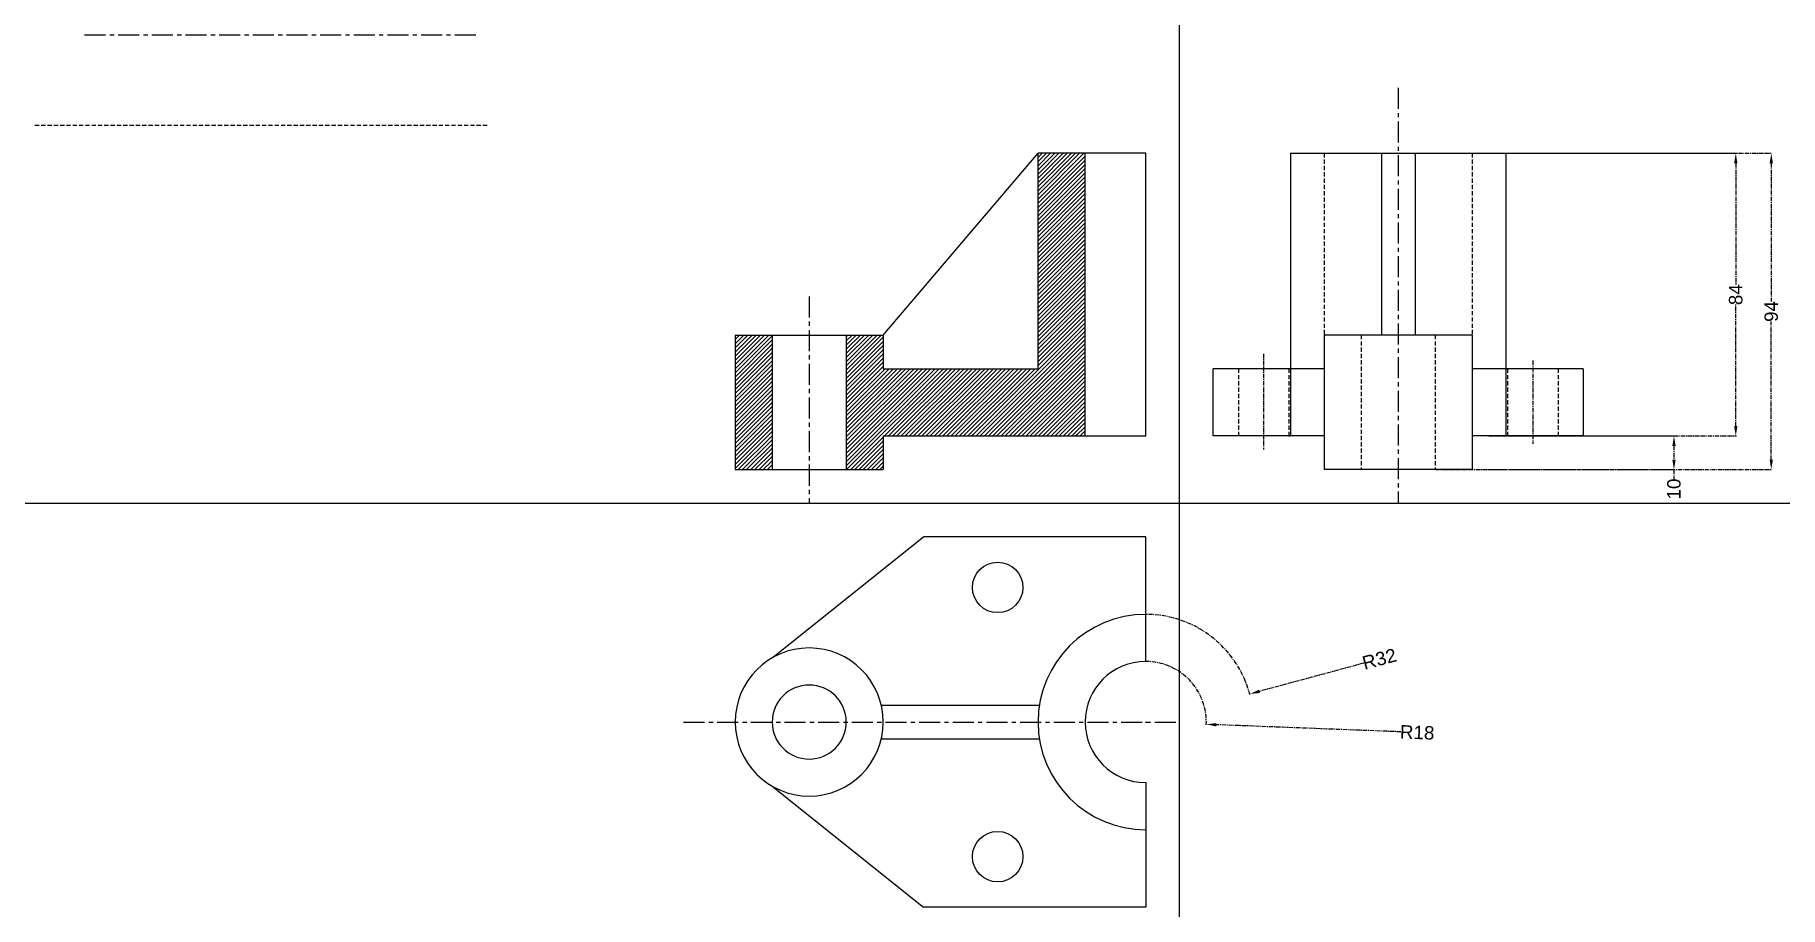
# Model space of a CAD drawing. Header units: millimetres. Extents: x -340 to 178, y -120 to 139.
import ezdxf

# ---------------------------------------------------------------- set-up
doc = ezdxf.new("R2010")
doc.units = ezdxf.units.MM
doc.header["$MEASUREMENT"] = 0
doc.linetypes.add('CENTER', pattern=[2, 1.25, -0.25, 0.25, -0.25])
doc.linetypes.add('HIDDEN', pattern=[0.375, 0.25, -0.125])
doc.styles.get("Standard").update_dxf_attribs({"font": 'arial.ttf'})
doc.dimstyles.get("Standard").update_dxf_attribs({"dimtxt": 4, "dimasz": 3, "dimexe": 0.18, "dimexo": 0.0625, "dimgap": 0.09, "dimtad": 0, "dimdec": 0, "dimzin": 0, "dimdsep": 46, "dimtxsty": 'Standard', "dimcen": 0.09, "dimclrd": 1, "dimclre": 2, "dimadec": 0, "dimazin": 0, "dimtfac": 1, "dimtdec": 0, "dimtofl": 0, "dimtmove": 0, "dimatfit": 3, "dimfxl": 1, "dimtolj": 1, "dimtzin": 0, "dimarcsym": 0})

# ---------------------------------------------------------------- blocks, each defined once
blk = doc.blocks.new('*D3')
at = {"color": 2, "linetype": 'CENTER', "lineweight": -2, "transparency": 16777216}
for p, q in [((-10.09, -65), (-9.91, -65)), ((-10, -65.09), (-10, -64.91))]:
    blk.add_line(p, q, dxfattribs=at)
at = {"color": 1, "linetype": 'CENTER', "lineweight": -2, "transparency": 16777216}
blk.add_line((65.77, -67.92), (10.98, -65.81), dxfattribs=at)
at = {"color": 2, "linetype": 'CENTER', "lineweight": -2, "transparency": 16777216}
blk.add_arc((-10, -65), 18, 357.2228, 89.8011, dxfattribs=at)
at = {"color": 1, "linetype": 'CENTER', "transparency": 16777216}
blk.add_solid([(11, -65.31), (10.97, -66.31), (7.99, -65.69)], dxfattribs=at)
at = {"layer": 'Defpoints', "color": 0, "linetype": 'CENTER', "transparency": 16777216}
for p in [(-10, -65), (7.99, -65.69)]:
    blk.add_point(p, dxfattribs=at)
at = {"color": 0, "linetype": 'CENTER', "transparency": 16777216, "insert": (70.64, -68.1), "char_height": 4, "attachment_point": 5, "rotation": 357.7957}
blk.add_mtext('\\A1;R18', dxfattribs=at)
blk = doc.blocks.new('*D4')
at = {"color": 1, "linetype": 'CENTER', "lineweight": -2, "transparency": 16777216}
blk.add_line((54.74, -47.53), (23.79, -55.88), dxfattribs=at)
at = {"color": 2, "linetype": 'CENTER', "lineweight": -2, "transparency": 16777216}
for p, q in [((-10.09, -65), (-9.91, -65)), ((-10, -65.09), (-10, -64.91))]:
    blk.add_line(p, q, dxfattribs=at)
blk.add_arc((-10, -65), 32, 14.776, 89.8881, dxfattribs=at)
at = {"color": 1, "linetype": 'CENTER', "transparency": 16777216}
blk.add_solid([(23.66, -55.4), (23.92, -56.37), (20.9, -56.66)], dxfattribs=at)
at = {"layer": 'Defpoints', "color": 0, "linetype": 'CENTER', "transparency": 16777216}
for p in [(20.9, -56.66), (-10, -65)]:
    blk.add_point(p, dxfattribs=at)
at = {"color": 0, "linetype": 'CENTER', "transparency": 16777216, "insert": (59.42, -46.27), "char_height": 4, "attachment_point": 5, "rotation": 15.0983}
blk.add_mtext('\\A1;R32', dxfattribs=at)
blk = doc.blocks.new('*D5')
at = {"color": 2, "linetype": 'CENTER', "lineweight": -2, "transparency": 16777216}
for p, q in [((91.25, 104), (165.48, 104)), ((97.06, 20), (165.48, 20))]:
    blk.add_line(p, q, dxfattribs=at)
at = {"color": 1, "linetype": 'CENTER', "lineweight": -2, "transparency": 16777216}
for p, q in [((165.3, 101), (165.3, 64.95)), ((165.3, 23), (165.3, 59.05))]:
    blk.add_line(p, q, dxfattribs=at)
at = {"color": 1, "linetype": 'CENTER', "transparency": 16777216}
for points in [[(164.8, 101), (165.8, 101), (165.3, 104)], [(164.8, 23), (165.8, 23), (165.3, 20)]]:
    blk.add_solid(points, dxfattribs=at)
at = {"layer": 'Defpoints', "color": 0, "linetype": 'CENTER', "transparency": 16777216}
for p in [(91.19, 104), (97, 20), (165.3, 20)]:
    blk.add_point(p, dxfattribs=at)
at = {"color": 0, "linetype": 'CENTER', "transparency": 16777216, "insert": (165.3, 62), "char_height": 4, "attachment_point": 5, "rotation": 90}
blk.add_mtext('\\A1;84', dxfattribs=at)
blk = doc.blocks.new('*D6')
at = {"color": 2, "linetype": 'CENTER', "lineweight": -2, "transparency": 16777216}
for p, q in [((70.06, 104), (176.02, 104)), ((76.06, 10), (176.02, 10))]:
    blk.add_line(p, q, dxfattribs=at)
at = {"color": 1, "linetype": 'CENTER', "lineweight": -2, "transparency": 16777216}
for p, q in [((175.84, 101), (175.84, 59.95)), ((175.84, 13), (175.84, 54.05))]:
    blk.add_line(p, q, dxfattribs=at)
at = {"color": 1, "linetype": 'CENTER', "transparency": 16777216}
for points in [[(175.34, 101), (176.34, 101), (175.84, 104)], [(175.34, 13), (176.34, 13), (175.84, 10)]]:
    blk.add_solid(points, dxfattribs=at)
at = {"layer": 'Defpoints', "color": 0, "linetype": 'CENTER', "transparency": 16777216}
for p in [(70, 104), (76, 10), (175.84, 10)]:
    blk.add_point(p, dxfattribs=at)
at = {"color": 0, "linetype": 'CENTER', "transparency": 16777216, "insert": (175.84, 57), "char_height": 4, "attachment_point": 5, "rotation": 90}
blk.add_mtext('\\A1;94', dxfattribs=at)
blk = doc.blocks.new('*D7')
at = {"color": 2, "linetype": 'CENTER', "lineweight": -2, "transparency": 16777216}
for p, q in [((91.93, 20), (147.12, 20)), ((91.93, 10), (147.12, 10))]:
    blk.add_line(p, q, dxfattribs=at)
at = {"color": 1, "linetype": 'CENTER', "lineweight": -2, "transparency": 16777216}
for p, q in [((146.94, 17), (146.94, 13)), ((146.94, 10), (146.94, 7))]:
    blk.add_line(p, q, dxfattribs=at)
at = {"color": 1, "linetype": 'CENTER', "transparency": 16777216}
for points in [[(146.44, 17), (147.44, 17), (146.94, 20)], [(146.44, 13), (147.44, 13), (146.94, 10)]]:
    blk.add_solid(points, dxfattribs=at)
at = {"layer": 'Defpoints', "color": 0, "linetype": 'CENTER', "transparency": 16777216}
for p in [(91.87, 20), (91.87, 10), (146.94, 10)]:
    blk.add_point(p, dxfattribs=at)
at = {"color": 0, "linetype": 'CENTER', "transparency": 16777216, "insert": (146.94, 4.24), "char_height": 4, "attachment_point": 5, "rotation": 90}
blk.add_mtext('\\A1;10', dxfattribs=at)

msp = doc.modelspace()

# ---------------------------------------------------------------- hatches: boundary and pattern name
at = {"linetype": 'CENTER'}
h = msp.add_hatch(dxfattribs=at)
h.set_pattern_fill('ANSI31', color=256, scale=7)
h.paths.add_polyline_path([(-28, 40), (-28, 104), (-42, 104), (-42, 40), (-88, 40), (-88, 50), (-99, 50), (-99, 10), (-88, 10), (-88, 20), (-28, 20)])
h.paths.add_polyline_path([(-121, 50), (-132, 50), (-132, 10), (-121, 10)])
h = msp.add_hatch(dxfattribs=at)
h.set_pattern_fill('ANSI32', color=256, scale=7)
h.paths.add_polyline_path([(-121, 50), (-132, 50), (-132, 10), (-121, 10)])

# ---------------------------------------------------------------- linework, layer by layer
at = {"linetype": 'CENTER', "ltscale": 5}
for p, q in [((-325.29, 139.19), (-209.09, 139.19)), ((65, 123.46), (65, 0)), ((-110, 61.48), (-110, 0)), ((-147.32, -65), (0, -65)), ((-147.32, -65), (0, -65))]:
    msp.add_line(p, q, dxfattribs=at)
at = {"linetype": 'HIDDEN', "ltscale": 5}
for p, q in [((-340.06, 112.32), (-205.34, 112.32)), ((43, 104), (43, 10)), ((87, 104), (87, 10)), ((54, 50), (54, 10)), ((76, 50), (76, 10)), ((17.5, 40), (17.5, 20)), ((32.5, 40), (32.5, 20)), ((97.5, 40), (97.5, 20)), ((112.5, 40), (112.5, 20))]:
    msp.add_line(p, q, dxfattribs=at)
for p, q in [((-88, 50), (-42, 104)), ((-10, 104), (-42, 104)), ((-42, 40), (-42, 104)), ((-10, 20), (-10, 104)), ((33, 104), (97, 104)), ((33, 104), (33, 20)), ((60, 104), (60, 50)), ((70, 104), (70, 50)), ((97, 104), (97, 20)), ((-132, 50), (-132, 10)), ((-132, 50), (-88, 50)), ((-88, 50), (-88, 40)), ((87, 50), (43, 50)), ((43, 50), (43, 10)), ((87, 50), (87, 10)), ((-121, 40), (-121, 20)), ((-88, 40), (-42, 40)), ((10, 20), (10, 40)), ((43, 40), (10, 40)), ((120, 40), (87, 40)), ((120, 40), (120, 20)), ((-88, 20), (-88, 10)), ((-88, 20), (-10, 20)), ((43, 20), (10, 20)), ((120, 20), (87, 20)), ((-132, 10), (-88, 10)), ((87, 10), (43, 10)), ((-121, -45.95), (-76, -10)), ((-10, -10), (-76, -10)), ((-10, -10), (-10, -10)), ((-10, -47), (-10, -10)), ((-88.58, -60), (-41.61, -60)), ((-88.58, -70), (-41.61, -70)), ((-121, -84.05), (-76, -120)), ((-10, -83), (-10, -120)), ((-10, -120), (-76, -120))]:
    msp.add_line(p, q)
at = {"ltscale": 5}
for p, q in [((-28, 40), (-28, 104)), ((-121, 50), (-121, 10)), ((-99, 50), (-99, 10)), ((-88, 50), (-88, 40)), ((-28, 20), (-28, 40)), ((-88, 20), (-88, 10))]:
    msp.add_line(p, q, dxfattribs=at)
at = {"color": 1}
for p, q in [((-10, 20), (-10, 104)), ((-10, -47), (-10, -10)), ((-10, -83), (-10, -120))]:
    msp.add_line(p, q, dxfattribs=at)
at = {"linetype": 'CENTER'}
for p, q in [((25, 44.42), (25, 16.03)), ((105, 42.39), (105, 17.63)), ((32.5, 20), (33, 20)), ((97.5, 20), (97.5, 20))]:
    msp.add_line(p, q, dxfattribs=at)
for direction in [(0, 1), (1, 0)]:
    msp.add_xline((0, 0), direction)
for centre in [(-54, -25), (-54, -105)]:
    msp.add_circle(centre, 7.5)
for centre, radius, start, end in [((-10, -65), 32, 90, 180), ((-110, -65), 22, 0, 180), ((-10, -65), 18, 90, 180), ((-110, -65), 11, 0, 180), ((-110, -65), 22, 180, 0), ((-110, -65), 11, 180, 0), ((-10, -65), 32, 180, 270), ((-10, -65), 18, 180, 270)]:
    msp.add_arc(centre, radius, start, end)

# ---------------------------------------------------------------- dimensions: what is measured, and where the dimension line sits
for base, p1, p2, picture, middle in [((175.84, 10), (70, 104), (76, 10), '*D6', (175.84, 57)), ((165.3, 20), (91.19, 104), (97, 20), '*D5', (165.3, 62)), ((146.94, 10), (91.87, 20), (91.87, 10), '*D7', (146.94, 4.24))]:
    dim = msp.add_linear_dim(base=base, p1=p1, p2=p2, angle=90, dimstyle='Standard', dxfattribs=at)
    dim.commit()
    dim.dimension.update_dxf_attribs({"geometry": picture, "text_midpoint": middle})
for mpoint, picture, middle in [((20.9, -56.66), '*D4', (59.42, -46.27)), ((7.99, -65.69), '*D3', (70.64, -68.1))]:
    dim = msp.add_radius_dim(center=(-10, -65), mpoint=mpoint, dimstyle='Standard', dxfattribs=at)
    dim.commit()
    dim.dimension.update_dxf_attribs({"geometry": picture, "text_midpoint": middle, "dimtype": 164})

doc.saveas('drawing.dxf')
